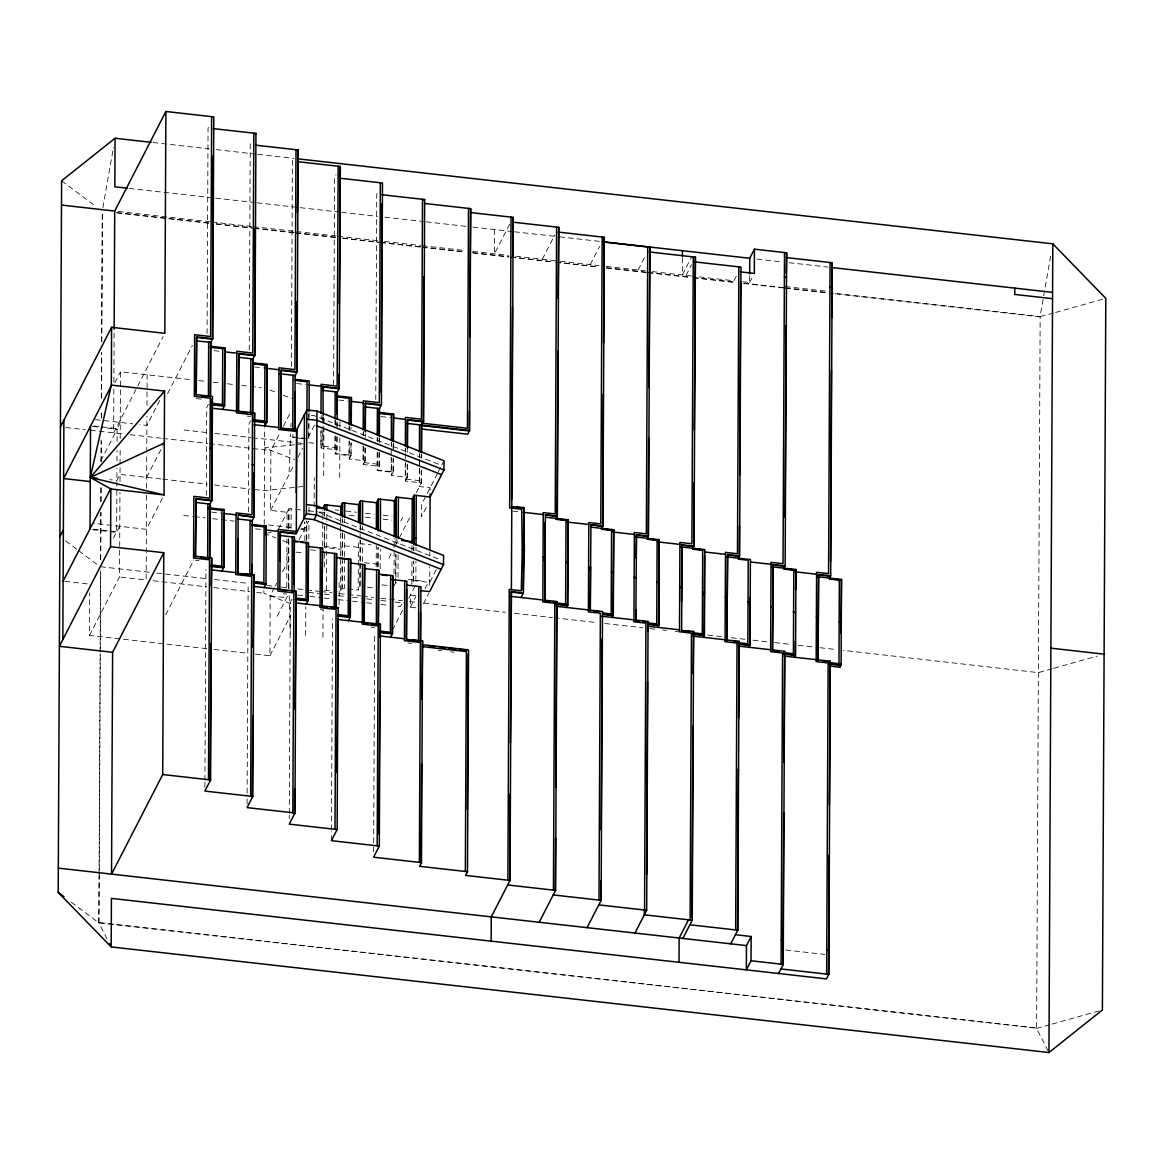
<?xml version="1.0" encoding="UTF-8"?>
<svg xmlns="http://www.w3.org/2000/svg" width="1164" height="1164" viewBox="0 0 1164 1164"><rect width="100%" height="100%" fill="white"/><g stroke="black" fill="none" stroke-linecap="round" stroke-linejoin="round"><path stroke-width="0.75" stroke-dasharray="5 3.75" d="M206.77 648.654L89.497 635.442L89.686 593M107.073 938.911L98.853 922.863L99.071 875.663M99.085 873.844L100.133 654.197M100.133 652.378L100.526 570.695M100.584 559.797L100.802 512.596M100.861 501.713L100.933 485.373M101.05 461.773L101.152 439.992M101.253 418.211L101.297 410.95M101.355 398.233L101.574 352.852M101.617 341.969L102.243 213.085M71.266 902.187L98.853 922.863L99.26 871.72M99.26 869.901L100.308 650.254M100.322 648.435L100.686 570.375M100.744 559.477L100.977 512.291M101.021 501.393L101.093 486.872M101.21 461.453L101.312 441.491M101.428 417.891L101.443 412.449M101.515 397.913L101.734 352.532M101.792 341.649L102.403 212.765M113.854 389.256L113.65 432.892L163.178 336.527M113.883 381.981L114.13 331.071M113.388 538.132L116.647 531.788L116.953 468.103M116.982 461.031L117.026 450.41M117.069 441.578L117.128 429.181L104.716 427.785M89.497 635.442L119.543 576.98L119.95 492.285M119.994 481.532L120.154 447.514M120.198 438.552L120.518 371.767L191.725 379.784M146.562 495.282L146.155 579.963L119.543 576.98M146.591 488.109L146.751 454.091M146.766 452.301L146.94 416.377M146.984 405.523L147.13 374.764M204.908 787.446L204.937 781.99M204.937 780.171L205.941 569.254M206.304 495.369L206.726 407.618L208.371 404.388M207.076 333.486L208.05 128.025L209.549 125.115M247.074 803.975L247.117 794.881M247.132 793.062L248.121 585.783M248.47 511.898L248.892 424.147L250.551 420.917M249.242 350.015L250.231 144.554L251.715 141.644M290.651 603.679L263.879 593.218L263.893 589.595M264.213 524.44L264.665 427.945M255.469 654.139L269.903 655.769L270.193 595.881L274.355 587.791M287.028 528.325L287.101 512.306L270.601 510.443L270.892 450.555L280.029 432.775M286.751 587.049L286.97 539.005M288.381 587.384L288.628 537.55M288.672 528.66L288.759 509.075M288.628 588.678L288.861 538.845M288.919 528.165L289.007 508.595L304.983 510.385M289.269 818.685L289.283 815.047M289.283 813.229L290.302 602.312L291.946 599.096M291.422 366.544L292.397 161.083L293.895 158.188M291.044 528.412L291.146 508.828M303.368 438.653L292.731 437.446L292.993 433.415M301.04 529.416L304.546 529.038L304.575 521.923M304.837 540.649L304.924 522.84M305.637 635.457L305.768 606.59M306.481 539.194L306.568 521.399M306.729 540.489L306.816 520.919M308.809 413.977L308.693 439.25L309.042 418.909M309.042 417.105L309.057 413.482M308.867 538.947L308.94 521.152M308.984 512.247L309.013 506.907M314.135 506.762L314.28 477.691M320.929 431.393L320.857 445.972L336.833 447.776M337.123 437.14L337.065 449.784L321.089 447.98L321.177 429.938M321.235 419.098L321.249 415.49M322.748 444.764L322.821 430.316M322.865 421.295L322.894 415.883M321.089 447.98L322.995 444.27L323.141 415.388M322.675 545.843L322.85 510.254M322.923 637.406L323.054 610.329M323.708 475.77L323.941 425.224M323.956 423.42L323.97 418.007M324.32 546.178L324.407 526.608M324.45 515.928L324.48 512.364M324.465 567.057L324.538 551.038M324.654 526.113L324.552 547.473L340.528 549.277L342.434 545.552L358.396 547.356L360.302 543.646L371.083 544.854M324.712 515.434L324.727 511.884M326.487 590.424L326.662 551.27M326.691 547.72L326.808 521.021M326.822 519.231L326.851 512.116M331.405 840.67L331.449 831.576M331.464 829.757L332.468 618.841M333.588 384.906L334.577 177.612L336.076 174.716M334.926 449.537L334.985 436.907M335.057 424.263L335.072 420.655M335.232 435.743L335.145 453.494L351.121 455.299L351.179 442.655M335.29 425.093L335.305 419.768M336.803 450.264L336.876 435.831M336.92 426.81L336.949 421.383M337.167 426.315L337.182 422.707M339.059 604.916L339.175 581.447M339.67 477.575L339.859 437.853M339.903 427.028L339.946 419.811M340.601 533.258L340.325 591.981L342.231 588.271L342.376 558.022M340.601 531.468L340.674 517.238M341.969 588.766L342.1 562.067M342.143 554.952L342.245 531.817M342.289 522.912L342.303 519.348M342.376 556.232L342.492 533.097M342.536 522.418L342.565 518.868M344.5 558.254L344.355 588.518L342.231 588.271M344.515 556.479L344.617 533.345M344.675 522.665L344.69 519.1M348.982 455.051L349.055 440.85M349.113 430.2L349.127 426.65M365.234 448.169L365.176 460.798L349.215 459.009L349.302 440.952M349.346 430.127L349.36 426.519M350.931 443.149L350.859 455.779L334.897 453.989L337.065 449.784M350.99 430.505L351.004 426.897M347.818 588.897L358.192 590.075L358.425 540.242M359.851 586.845L360.069 540.576M360.083 538.787L360.142 524.557M360.214 563.216L360.098 586.365L358.192 590.075M360.214 561.441L360.316 540.081M360.374 529.402L360.389 525.852M362.353 561.688L362.44 543.879M362.499 529.649L362.513 526.084M363.11 446.118L363.037 462.501L378.998 464.305M363.168 435.292L363.183 431.684M379.304 451.879L379.231 466.313L363.27 464.509L363.357 446.467M363.401 435.642L363.415 432.019M364.929 461.293L364.987 446.845M365.292 437.344L365.307 433.721M373.615 851.757L373.644 844.482M373.659 842.663L374.648 635.384M375.768 399.616L376.758 194.155L378.242 191.245M376.176 566.795L376.278 545.436M377.107 466.08L377.18 451.632M377.223 440.807L377.238 437.198M377.412 452.272L377.325 470.023L393.287 471.827L393.345 459.183M377.456 441.636L377.471 438.086M377.805 567.13L377.907 547.56M378.067 566.65L378.154 547.065M378.984 466.808L379.057 452.359M379.1 441.534L379.115 437.926M379.348 442.844L379.377 437.431M380.177 568.658L380.279 549.088M391.162 471.58L391.308 441.796M407.415 464.698L407.356 477.342L391.38 475.538L391.468 457.481M391.526 446.656L391.541 443.048M393.112 457.874L393.039 472.308L377.078 470.518L379.231 466.313M393.156 448.853L393.185 443.426M393.403 448.358L393.432 442.946M393.999 573.779L394.174 538.19M395.6 583.019L395.731 554.544M395.876 577.184L395.993 554.049M396.036 543.37L396.051 539.82L398.19 540.052L398.161 543.617M398.001 577.431L398.117 554.297M405.334 453.625L405.218 479.03L421.179 480.834M405.348 451.821L405.363 448.213M421.47 470.212L421.412 482.842L405.436 481.052L405.523 462.996M405.581 452.17L405.596 448.562M407.094 477.822L407.167 463.388M407.225 452.549L407.24 448.94M415.708 607.797L410.383 607.201L410.441 595.066L419.316 596.055M411.823 584.328L411.94 559.404M411.983 550.514L412.027 541.609M413.467 581.098L413.569 561.528M413.613 550.848L413.642 547.284M413.22 581.593L413.817 561.033M413.875 550.354L413.889 546.789M415.854 580.851L415.941 561.281M415.999 550.601L416.014 547.036M419.273 482.609L419.418 453.727M419.622 459.489L419.506 486.552L430.142 487.76L430.127 492.372M419.637 457.67L419.651 454.062M421.15 483.336L421.223 470.692M421.281 458.063L421.295 454.455M421.528 457.568L421.543 453.96M429.676 585.477L429.763 566.839M429.822 555.985L429.836 552.362M494.555 229.555L494.438 253.825L510.836 221.917M682.395 257.637L682.308 274.966L691.678 256.749M742.661 281.761L749.631 282.546L749.674 275.621M1048.124 1050.903L1036.6 1028.438L1040.165 316.521L830.572 292.921M289.108 471.871L290.593 434.114M290.884 426.926L291.029 423.332M102.869 207.701L113.49 147.159M1050.626 256.298L1040.005 316.841L830.412 293.241M114.843 382.84L120.518 371.767M120.285 422.43L117.142 428.556L101.166 426.752M100.832 460.915L117.128 429.181M159.73 400.445L146.897 425.427L139.796 424.627M167.616 393.607L192.366 345.446M119.79 526.317L116.647 532.428L91.811 529.635M146.649 477.371L163.498 444.575M162.451 498.076L146.388 529.3L93.178 523.32M165.739 614.621L193.791 560.029M283.347 426.315L290.825 411.765M270.601 510.443L293.866 465.178M297.926 457.292L302.611 448.169M308.14 437.402L314.527 424.976M278.356 529.314L289.007 508.595M286.897 555.024L288.803 551.299M275.184 586.176L276.843 582.946M282.663 571.626L289.312 558.691M299.075 539.674L308.533 521.268M349.215 459.009L351.121 455.299M277.148 616.294L288.352 594.513M363.27 464.509L365.176 460.798M269.903 655.769L290.68 615.349M391.38 475.538L393.287 471.827M405.436 481.052L407.356 477.342M400.78 521.166L402.686 517.456M416.363 492.648L421.412 482.842M542.337 259.208L554.733 235.084M388.907 558.109L391.962 552.158M395.193 545.872L398.481 539.47M399.31 537.87L410.004 517.049M437.533 473.384L421.528 504.521L421.47 516.656L427.741 504.463M438.348 471.798L440.807 466.997M444.022 460.755L441.636 465.411L314.571 415.752L307.834 414.995M393.941 586.234L395.847 582.524L397.986 582.771M392.341 630.277L403.035 609.47M408.797 598.267L415.257 585.696M410.383 607.201L415.868 596.535M590.235 264.606L599.606 246.375M425.006 588.635L429.705 579.497M436.253 569.633L429.691 582.407L413.729 580.618M423.376 603.825L428.861 593.16M638.134 270.004L645.947 254.814M686.033 275.388L691.503 264.752M736.274 276.232L733.931 280.786L693.133 276.188M749.631 282.546L753.544 274.951M1040.165 316.521L1053.857 312.956M98.853 922.863L1036.775 1028.118L99.013 922.543M1055.588 312.461L1105.8 298.362M1052.154 668.747L1038.303 672.647L843.333 650.356M1053.886 668.267L1097.172 656.118M1036.6 1028.438L1050.452 1024.553M1052.183 1024.058L1098.932 1010.934M303.193 443.804L264.577 447.907L294.681 459.678M302.989 486.508L264.373 490.626L251.89 489.215M267.676 532.966L271.183 532.588M152.993 142.532L209.011 148.832M216.242 149.647L255.993 154.128M257.797 154.332L293.939 158.391M129.219 188.423L213.798 197.938M215.602 198.142L255.192 202.594M256.997 202.798L298.391 207.468M300.196 207.672L339.786 212.124M341.576 212.328L377.572 216.373M384.775 217.188L424.365 221.64M426.169 221.844L465.76 226.311M472.962 227.111L512.626 231.578M514.43 231.782L557.774 236.67M559.593 236.874L599.329 241.341M756.906 259.092L781.946 261.9M789.046 262.7L828.07 267.094M118.306 211.47L210.087 221.8M211.892 222.004L251.482 226.471M253.286 226.674L294.667 231.33M296.471 231.534L336.061 235.986M337.866 236.19L377.456 240.642M384.658 241.457L420.655 245.517M422.445 245.72L465.644 250.58M472.846 251.395L508.624 255.411M515.725 256.211L558.298 261.012M560.073 261.216L599.111 265.61M606.197 266.396L645.205 270.79M652.277 271.59L691.358 275.984M785.38 286.577L827.953 291.364M116.866 212.576L209.011 222.95M216.242 223.764L252.384 227.824M254.189 228.028L293.939 232.509M295.743 232.713L335.494 237.18M342.725 237.994L378.853 242.068M380.672 242.272L420.422 246.753M422.226 246.957L465.585 251.831M472.817 252.646L508.959 256.72M510.763 256.924L554.122 261.798M555.926 262.002L599.3 266.891M606.517 267.705L646.267 272.172M648.086 272.376L691.445 277.265M693.249 277.469L736.623 282.343M743.84 283.158L783.59 287.639M785.394 287.843L828.768 292.717M116.706 212.896L208.851 223.27M216.082 224.085L252.21 228.144M254.028 228.348L293.779 232.829M295.583 233.033L335.334 237.5M342.565 238.314L378.693 242.388M380.497 242.592L420.248 247.059M422.066 247.263L465.425 252.152M472.657 252.966L508.784 257.04M510.603 257.244L553.962 262.118M555.766 262.322L599.125 267.211M606.357 268.026L646.107 272.492M647.912 272.696L691.285 277.585M693.089 277.789L736.448 282.663M743.68 283.478L783.43 287.959M785.234 288.163L828.608 293.037M214.089 350.655L221.189 351.441M254.494 366.98L263.355 367.984M296.66 383.509L305.535 384.513M198.869 380.584L205.999 381.399M213.128 382.199L220.272 383M227.402 383.8L234.531 384.615M241.675 385.415L248.805 386.215M250.595 386.419L261.289 387.627M338.84 400.038L347.716 401.042M381.021 416.581L391.657 417.774M196.294 398.583L201.488 399.165M247.117 416.086L250.58 416.479M292.979 436.966L306.816 438.522M308.766 442.669L317.408 443.644M320.871 444.037L322.995 444.27M95.448 419.637L132.696 423.827M184.087 429.996L207.527 432.644M214.743 433.459L250.827 437.519M252.632 437.722L303.149 443.411M94.08 425.951L99.391 426.548M92.291 426.388L102.941 427.595M65.751 427.508L85.263 429.705M90.472 430.243L122.948 433.896M130.164 434.71L160.836 438.173M162.64 438.377L207.745 443.455M209.549 443.659L251.046 448.329M252.85 448.533L270.892 450.555M512.873 511.112L519.711 511.884M160.908 478.971L120.038 474.374L116.895 480.485L109.794 479.684M162.698 479.175L207.294 484.195M214.423 484.995L250.1 489.011M335.276 509.876L338.811 510.269M345.912 511.069L356.562 512.262M365.423 513.266L374.299 514.27M383.174 515.259L392.035 516.263M308.518 510.792L317.394 511.782M319.169 511.985L328.044 512.989M349.331 515.376L356.431 516.176M365.292 517.18L374.168 518.184M383.029 519.173L391.904 520.177M211.542 512.087L220.418 513.091M183.665 515.434L192.686 516.452M194.49 516.656L205.315 517.864M212.532 518.678L219.749 519.493M221.553 519.697L234.182 521.123M268.462 524.979L293.721 527.816M300.938 528.631L304.546 529.038M255.498 528.82L260.809 529.416M323.927 546.367L336.352 547.764M310.541 549.83L319.183 550.805M93.586 529.198L116.647 531.788M296.122 552.129L304.779 553.104M364.332 562.692L378.533 564.293M408.288 579.425L420.699 580.821M195.523 560.219L198.986 560.612M381.836 584.881L388.747 585.652M367.417 587.18L374.342 587.966M324.349 590.192L331.667 591.006M100.715 566.737L149.501 572.237M156.718 573.052L207.308 578.741M214.54 579.556L248.878 583.426M266.934 585.463L274.166 586.278M281.397 587.092L288.628 587.893M297.664 588.911L304.881 589.726M306.685 589.93L319.343 591.356M321.148 591.559L331.987 592.782M339.219 593.596L346.45 594.411M348.254 594.615L360.898 596.041M362.702 596.244L373.542 597.467M380.774 598.281L388.005 599.082M389.809 599.285L402.453 600.711M409.684 601.526L416.916 602.341M424.132 603.156L505.452 612.308M514.473 613.326L552.42 617.604M554.224 617.808L597.598 622.682M604.829 623.497L642.761 627.774M649.992 628.589L655.419 629.2M662.636 630.015L666.259 630.422M675.295 631.441L678.903 631.834M707.814 635.093L722.262 636.723M731.298 637.741L745.76 639.371M752.992 640.185L767.44 641.815M774.671 642.615L790.923 644.449M798.155 645.263L812.618 646.893M819.834 647.708L836.101 649.541M308.606 592.345L318.98 593.509M324.218 594.106L331.318 594.906M338.404 595.706L345.504 596.506M352.605 597.292L365.016 598.703M366.791 598.893L373.891 599.693M380.992 600.493L388.078 601.293M395.178 602.094L402.278 602.894L400.372 606.604L395.047 606.008M297.649 595.037L304.575 595.822M309.886 596.419L322.312 597.816M324.087 598.02L331.173 598.82M338.273 599.62L350.699 601.017M352.474 601.206L364.885 602.603M366.66 602.807L373.76 603.607M380.846 604.407L387.947 605.207M283.332 593.669L286.795 594.062M153.284 580.778L206.799 586.802M213.929 587.602L249.605 591.618M256.749 592.418L263.879 593.218M270.193 595.881L286.693 597.729M320.318 609.616L323.781 610.009M64.893 581.345L87.955 583.95M371.141 627.134L374.604 627.512M408.127 643.081L411.59 643.459M438.246 650.4L441.796 650.792M450.657 651.796L454.207 652.189M213.972 649.468L248.252 653.324M785.758 950.028L824.796 954.422M269.873 389.984L276.566 392.603M283.259 395.207L291.626 398.481M319.14 512.364L441.185 560.059M264.17 533.345L275.883 537.913M282.576 540.533L289.254 543.152M61.605 180.798L96.437 206.916M65.708 540.954L77.319 549.655M78.774 550.747L97.645 564.889M288.614 575.758L288.992 588.446M289.196 595.692L290.331 633.74"/><path stroke-width="1.5" d="M213.143 155.961L212.474 339.204L196.498 337.4L196.221 395.163L196.76 336.905L212.721 338.709L213.783 116.88L165.885 111.482L114.712 211.062L114.145 329.252M255.105 228.741L254.64 355.733L238.678 353.929L238.402 411.692L238.926 353.449L254.901 355.238L255.949 133.409L213.332 128.622M297.082 301.505L296.82 372.262L280.844 370.472L280.582 428.221L287.668 429.021M297.402 212.605L298.13 149.952L255.513 145.151M339.044 374.284L338.986 388.791L323.025 387.001L323.01 390.609M339.306 303.528L340.31 166.481L297.678 161.68M381.21 392.632L381.908 203.947M423.871 276.712L423.347 421.863L407.371 420.058L407.24 447.136M469.398 411.008L469.325 430.971L421.426 425.573L421.31 452.651M469.674 336.629L470.649 208.647L424.511 203.453M297.548 158.799L1052.809 243.829L1105.8 298.362L1102.395 1009.959L1048.953 1052.518L111.191 946.929L58.2 892.395L61.605 180.798L115.047 138.254L151.189 142.328M62.841 639.545L63.889 420.146M90.035 528.791L90.53 426.199M110.551 546.731L163.775 552.711L112.602 652.291L59.379 646.296L110.551 546.731L110.827 488.327L63.118 581.156M165.885 111.482L164.822 333.311L111.599 327.317L111.322 385.721L63.613 478.549L90.225 481.547M112.602 652.291L111.54 874.12L162.713 774.54L163.775 552.711M115.047 138.254L114.829 186.793L127.414 188.219M164.051 494.947L164.546 391.075L111.322 385.08L90.283 477.487L110.827 488.967L164.051 494.947L90.283 477.487L164.546 391.075M195.988 498.556L195.45 556.799L195.988 498.556L211.95 500.345L212.445 396.473L196.483 394.669M207.658 557.978L207.905 503.823M208.429 396.342L208.676 342.187L210.815 342.42L210.553 396.575M208.487 779.691L209.535 559.811L193.573 558.007L193.864 496.373L209.826 498.163L210.306 398.175L194.344 396.371L194.635 334.723L210.597 336.527L211.659 116.633M209.535 558.705L209.782 504.55L211.95 500.345M210.306 397.07L210.568 342.914L212.721 338.709M209.782 558.211L210.044 504.056L195.799 502.455M210.117 780.913L210.917 643.547M211.266 585.71L211.673 558.109L195.712 556.305M212.183 398.757L211.703 500.84L195.727 499.036M237.791 539.034L237.631 573.328L253.839 574.638L252.792 796.467L204.893 791.084L210.611 779.938L211.673 558.109M223.823 515.477L223.575 567.828L211.15 566.432M210.684 346.334L224.87 347.934L224.346 406.192L211.921 404.781M221.917 571.044L223.823 567.334L224.099 509.57L208.138 507.78M222.688 409.408L224.594 405.698L224.87 347.934M237.878 572.848L238.154 515.085L254.116 516.874L254.625 413.002L238.649 411.212M249.823 574.507L250.085 520.352M250.595 412.871L250.857 358.716M250.653 796.234L251.715 576.34L235.739 574.55L236.03 512.902L252.006 514.692L252.486 414.704L236.51 412.914L236.816 351.266L252.777 353.056L253.825 133.176M251.7 575.234L251.759 564.409M252.472 413.598L252.733 359.443L254.901 355.238M251.962 574.74L252.21 520.599L237.98 518.984M252.733 413.104L252.981 358.949L238.751 357.348M252.282 797.456L252.763 716.107M253.17 647.431L253.839 574.638M254.087 472.599L253.868 517.369L238.154 515.085M254.334 420.655L254.625 413.002M264.883 422.328L264.854 425.937L266.774 422.226L267.051 364.463L252.85 362.862M265.974 535.615L266.265 526.099L252.079 524.513M267.051 364.463L266.512 422.721L254.101 421.324M264.083 587.573L266.003 583.862L266.265 526.099M279.942 560.99L280.335 531.613L296.296 533.418L296.791 429.531L280.582 428.221M279.797 589.872L280.335 531.613M280.83 427.741L281.106 369.977L297.067 371.767L298.13 149.952M292.004 591.036L292.266 536.88M292.775 429.4L293.037 375.244M292.833 812.763L293.881 592.883L277.92 591.079L278.211 529.431L296.311 531.468M293.91 584.546L294.39 537.128L280.146 535.527M294.652 430.127L294.827 392.224M296.005 149.705L294.943 369.599L278.982 367.795L278.691 429.443L296.776 431.48M294.128 591.283L294.39 537.128M294.899 429.632L295.161 375.492L279.2 373.688M294.463 813.985L294.608 788.683M295.074 709.152L296.02 591.181L280.058 589.377M296.238 492.707L296.544 430.025L306.845 409.961L316.957 411.096L444.022 460.755L443.979 469.98L430.098 496.984L414.137 495.18L412.231 498.89L412.027 541.609L401.638 540.445M295.612 602.908L338.2 607.71L337.138 829.539L289.239 824.141L294.958 812.996L296.02 591.181M304.459 414.617L303.964 518.489L314.076 519.624L441.127 569.283M280.073 532.108L296.049 533.898L306.35 513.833L306.845 409.961M306.321 542.395L306.045 599.184L295.671 598.02M306.947 410.121L307.092 381.734L294.972 380.366M306.263 604.116L308.169 600.391L308.445 542.642L294.216 541.027M309.071 411.678L309.217 380.992L295.03 379.406M316.957 411.096L316.463 514.983L314.076 519.624M320.376 547.909L320.085 607.608L336.061 609.412L334.999 829.292M321.017 413.351L321.162 384.324L337.123 386.128L338.171 166.234M327.302 606.997L321.977 606.4L322.501 548.142L308.271 546.542M322.501 548.142L321.977 606.4M323.141 415.388L323.025 387.001M324.494 508.814L324.509 505.249M324.741 510.094L324.756 504.754L340.732 506.558L342.638 502.848L358.599 504.638L360.505 500.927L376.481 502.732L378.387 499.007L394.349 500.811L396.255 497.101L412.231 498.89M326.866 510.341L326.895 505.001M334.17 607.564L334.432 553.424M335.072 418.851L335.203 391.773M336.047 608.292L336.556 553.657L322.326 552.056M336.978 414.166L337.08 392.515L339.248 388.31L340.31 166.481M336.309 607.812L336.556 553.657M337.211 419.098L337.342 392.021L323.097 390.42M336.978 772.678L337.88 619.044M340.688 515.463L340.732 506.558M342.318 515.798L342.376 503.328M342.565 517.078L342.638 502.848M344.69 517.325L344.762 503.081M348.487 558.924L348.225 615.727L337.836 614.548M349.127 424.875L349.258 398.263L337.153 396.895M351.019 425.093L351.397 397.535L337.196 395.935M348.443 620.645L350.349 616.935L350.626 559.171L336.381 557.571M351.266 424.613L351.397 397.535M358.512 522.432L358.599 504.638M360.156 522.782L360.258 501.422M360.404 524.062L360.505 500.927M362.528 524.309L362.644 501.175M362.557 564.438L362.266 624.137L378.227 625.941L377.18 845.821M363.197 429.88L363.328 400.853L379.304 402.657L380.352 182.777M367.693 623.337L364.157 622.929L364.681 564.686L350.437 563.07M365.074 430.607L365.452 403.035L381.414 404.839L382.476 183.01L339.859 178.208M364.157 622.929L364.681 564.686M365.307 431.917L365.452 403.035M376.35 529.416L376.481 502.732M376.35 624.108L376.612 569.953M377.252 435.394L377.383 408.317M377.994 529.766L378.125 499.502M378.227 531.046L378.387 499.007M378.227 624.835L378.737 570.185L364.507 568.585M379.129 436.122L379.26 409.044L381.414 404.839M378.475 624.341L378.737 570.185M379.377 435.627L379.508 408.549L365.278 406.949M380.366 531.293L380.512 499.254M378.882 834.399L379.726 691.605M380.046 637.377L380.366 624.239L364.405 622.434M406.571 588.926L406.323 639.458L422.547 640.767L421.484 862.597L373.586 857.213L379.304 846.068L380.366 624.239M390.668 575.467L390.391 632.256L380.017 631.077M391.308 440.007L391.439 414.791L379.333 413.424M393.185 441.622L393.563 414.064L379.377 412.463M390.609 637.174L392.515 633.463L392.792 575.7L378.562 574.099M393.432 441.141L393.563 414.064M394.174 536.4L394.349 500.811M395.818 536.75L396.007 497.581M396.066 538.03L396.255 497.101M398.19 538.277L398.394 497.334M404.723 580.967L404.432 640.68L420.408 642.47L419.36 862.364M405.363 446.409L405.509 417.396L421.47 419.186L422.517 199.306M406.571 638.978L406.847 581.214L390.886 579.41M407.487 448.46L407.618 419.578L423.594 421.368L424.656 199.539L382.039 194.737M413.657 543.719L413.875 495.675M413.889 545.014L414.137 495.18M416.028 545.261L416.261 495.428M418.531 640.637L418.778 586.481M419.418 451.923L419.549 424.845M420.408 641.364L420.539 612.482M420.655 640.869L420.917 586.714L406.673 585.114M421.557 452.156L421.688 425.078M420.975 863.572L421.572 764.166M421.95 699.098L422.547 640.767M429.851 550.543L430.113 493.9M420.771 590.628L429.647 591.632L443.528 564.627L443.571 555.417L316.506 505.758L306.394 504.623M465.353 871.472L466.4 651.578L422.387 646.617M468.51 208.414L467.462 428.294L421.688 423.143M467.346 809.416L468.263 653.979M511.549 506.66L523.771 507.519L524.367 550.325L523.364 592.956L511.389 591.603L510.007 880.421L465.571 875.415L467.477 871.705L468.539 649.876L422.416 644.681M421.543 428.992L467.681 434.187L469.587 430.476L470.649 208.647M491.15 941.152L491.266 916.883L510.007 880.421M507.882 880.188L509.265 589.421L521.283 590.774L522.243 550.092L521.661 509.235L509.657 507.882L511.04 217.13M509.759 880.915L510.167 793.717M510.414 742.865L511.389 591.603M511.578 499.4L512.495 306.86M512.742 255.993L513.178 217.362L470.503 212.561M511.389 589.668L511.782 508.115M511.796 506.18L513.178 217.362M549.845 601.279L544.723 600.697L545.087 522.389M544.723 600.697L545.378 514.779L557.352 516.132L558.735 227.315L512.596 222.12M553.438 890.125L554.806 603.258L542.831 601.904L543.253 512.596L555.228 513.95L556.596 227.067M556.174 518.402L556.174 519.377L566.024 520.483L565.617 603.971L555.781 602.865M555.315 890.867L555.563 838.182M555.81 787.33L556.698 602.05L553.264 601.657M557.891 351.324L557.105 516.612L545.378 514.779M558.138 298.639L558.735 227.315M539.165 922.266L555.563 890.373L556.945 601.555L544.97 600.217M566.592 603.898L566.577 607.462L567.741 605.178L568.148 519.755L545.916 517.253M590.483 567.93L590.279 610.649L590.934 524.731L602.908 526.07L604.291 237.267L558.153 232.073M598.994 900.078L600.362 613.21L588.387 611.857L588.809 522.549L600.784 523.902L602.166 237.02M601.744 528.354L601.73 529.329L611.58 530.435L611.173 613.923L602.981 613.006M600.871 900.805L600.959 880.828M601.206 829.976L602.123 639.24M603.287 393.97L602.661 526.564L590.934 524.731M603.534 343.104L604.291 237.267M587.063 927.664L601.119 900.325L602.501 611.507L590.526 610.154M591.472 527.205L613.719 529.707L613.05 615.625L602.792 614.461M612.133 617.415L613.297 615.13L613.719 529.707M639.254 620.979L635.835 620.601L635.879 609.921M636.126 558.298L636.49 534.683L648.464 536.022L649.847 247.219L603.709 242.025M635.835 620.601L636.49 534.683M644.347 911.194L644.332 914.831L692.231 920.215L693.613 631.412L681.391 630.553M644.55 910.03L645.918 623.162L633.943 621.809L634.365 532.501L646.34 533.84L647.722 246.972M647.3 538.306L647.286 539.281L657.136 540.387L656.743 623.875L648.537 622.944M646.602 874.426L647.519 681.886M647.766 631.034L648.057 621.46L636.082 620.106M648.683 438.435L648.217 536.517L636.242 535.164M648.93 387.568L649.847 247.219M634.962 933.048L646.675 910.277L648.057 621.46M659.013 540.14L658.606 625.577L648.348 624.413M657.689 627.367L658.868 625.083L659.275 539.659L635.326 536.953M679.019 962.293L679.136 938.024L688.506 919.807M682.395 255.905L682.424 250.697M681.522 602.064L681.798 545.116L694.02 545.974L695.403 257.157L649.265 251.962M681.638 630.059L682.046 544.621M690.107 919.982L691.474 633.114L679.5 631.761L679.922 542.453L691.896 543.792L693.278 256.924M692.856 548.259L692.842 549.219L702.692 550.339L702.299 633.827L692.449 632.721M691.998 917.072L692.915 726.351M693.162 673.68L693.613 631.412M694.079 482.885L693.773 546.469L681.798 545.116M694.326 430.214L695.403 257.157M704.555 555.432L704.162 635.529L693.904 634.365M703.245 637.319L704.424 635.035L704.831 549.597L680.882 546.905M727.602 554.573L726.947 640.491L727.602 554.573L739.577 555.926L740.959 267.109L694.821 261.915M735.663 929.934L737.03 643.052L725.056 641.713L725.492 552.391L737.467 553.744L738.834 266.876M738.413 558.211L738.398 559.171L748.248 560.277L747.855 643.779L738.005 642.659M737.539 930.662L738.311 768.997M738.558 718.13L739.169 641.349L727.194 640.011M739.475 525.531L739.329 556.421L727.355 555.068M739.722 474.679L740.639 282.139M730.759 943.844L737.787 930.167L739.169 641.349M751.144 936.496L746.473 945.605L746.357 969.874L751.027 960.766L751.144 936.496L735.444 934.721M749.674 273.889L749.747 258.277L754.432 249.169L786.631 252.792L785.133 565.879L783.721 568.643M749.951 597.423L749.718 645.467L737.743 644.129M748.801 647.257L749.98 644.987L750.387 559.549L726.438 556.858M754.432 249.169L754.316 273.438L740.362 271.867M773.158 564.525L772.503 650.443L773.158 564.525L785.133 565.879M781.102 964.156L782.586 653.004L770.612 651.665L771.048 562.343L783.023 563.696L784.507 252.559M783.969 568.148L783.969 569.123L793.804 570.229L793.411 653.717L783.561 652.611M782.979 964.883L783.707 812.865M783.954 762.187L784.725 651.302L772.751 649.963M785.118 517.5L786.035 325.673M786.282 273.191L786.631 252.792M778.556 973.497L783.226 964.389L784.725 651.302M795.347 641.189L795.274 655.419L783.299 654.081M795.594 589.566L795.943 569.502L771.994 566.81M794.357 657.209L795.536 654.939L795.943 569.502M830.441 576.311L818.467 574.972L818.059 660.395L818.714 574.478L830.689 575.831L832.187 262.744L786.049 257.55M826.658 974.093L828.142 662.956L816.168 661.603L816.604 572.295L828.579 573.648L830.063 262.497M829.525 578.101L829.525 579.075L839.36 580.181L838.968 663.669L829.117 662.563M828.535 974.835L829.103 855.38M829.35 804.717L830.281 661.254L818.307 659.901M830.514 561.834L831.431 370.007M831.678 317.525L832.187 262.744M109.547 943.728L111.191 946.929L111.424 898.39L826.455 978.895L828.797 974.341L830.281 661.254M829.656 666.012L839.913 667.161L839.942 663.524M840.845 664.397L840.845 665.372L828.87 664.018M840.99 633.551L841.499 579.454L817.55 576.762L818.714 574.478M839.913 667.161L841.092 664.877L841.499 579.454M1014.79 288.119L1014.761 294.434L1052.547 298.682M1048.953 1052.518L1052.809 243.829M523.203 589.886L523.771 507.519M60.426 426.897L111.599 327.317M255.454 134.398L255.949 133.409M59.902 536.604L63.365 529.853M211.95 448.897L210.073 448.169M224.099 509.57L220.302 509.657M294.914 375.972L297.067 371.767M254.116 465.425L252.239 464.698M251.962 521.079L254.116 516.874M424.147 200.514L424.656 199.539M324.756 504.754L322.85 508.479L317.656 507.882M308.445 542.642L307.922 600.886L295.496 599.489M350.626 559.171L350.088 617.415L337.676 616.018M421.426 425.573L423.594 421.368M338.2 607.71L330.852 607.404M252.792 796.467L247.059 807.612L294.958 812.996M392.792 575.7L392.268 633.958L379.842 632.547M412.027 541.609L413.933 537.899L416.057 538.132M337.138 829.539L331.405 840.67L379.304 846.068M524.12 550.819L522.243 550.092M555.926 518.897L557.352 516.132M521.021 597.51L523.364 592.956M543.995 559.768L545.174 557.498L543.05 557.25M568.148 519.755L567.494 605.673L555.519 604.32M567.697 562.954L565.82 562.227M421.484 862.597L419.578 866.307L467.477 871.705M556.945 601.555L555.766 603.84L567.741 605.178M601.482 528.849L602.908 526.07M589.551 569.72L590.73 567.45L588.606 567.203M613.253 572.906L611.376 572.179M648.464 536.022L647.038 538.801L653.892 539.558M636.039 577.882L634.162 577.155M659.275 539.659L658.097 541.929L679.922 544.388M658.809 582.858L656.933 582.131M692.595 548.739L694.02 545.974M681.595 587.835L679.718 587.107M703.449 594.6L704.627 592.316L702.489 592.083M739.577 555.926L738.151 558.691L743.287 559.273M727.151 597.787L725.274 597.059M749.005 604.553L750.183 602.268L748.045 602.035M772.707 607.739L770.83 606.997M795.492 612.701L793.179 611.929M830.689 575.831L829.277 578.595L833.948 579.119M818.263 617.677L816.386 616.949M841.048 622.653L839.171 621.925M682.861 938.446L692.231 920.215M164.299 443.018L90.283 477.487L97.369 478.288M602.937 241.748L749.747 258.277M831.649 267.502L1052.576 292.382M784.391 276.828L786.515 277.061M829.947 286.766L832.071 287.013M61.488 205.068L114.712 211.062M196.571 340.819L210.815 342.42M210.422 346.828L215.747 347.425M221.073 348.021L224.623 348.429M210.626 347.308L222.731 348.662L222.47 404.49L212.095 403.311M224.696 351.848L236.801 353.201M252.603 363.357L256.153 363.75M259.703 364.157L266.789 364.958M252.806 363.837L264.912 365.19L264.65 421.019L254.261 419.855M265.13 368.173L278.967 369.73M300.094 380.483L307.194 381.283M309.042 384.906L339.248 388.31M340.499 396.822L345.824 397.419M351.208 401.435L363.328 402.802M365.205 403.53L381.166 405.334M380.904 413.147L386.215 413.758M389.765 414.151L393.316 414.544M201.547 395.76L206.872 396.357M393.388 417.963L405.494 419.331M407.444 423.478L469.587 430.476M210.408 404.097L224.594 405.698M212.037 408.215L236.525 410.965M306.801 419.186L316.914 420.32L443.979 469.98M240.177 411.896L247.277 412.696M250.813 413.089L254.363 413.496M254.349 420.83L266.774 422.226M254.218 424.744L278.691 427.494M291.218 429.429L296.544 430.025M516.671 507.242L523.524 508.013M523.131 512.276L543.253 514.546M557.643 519.086L562.765 519.668M566.984 522.025L588.809 524.484M606.619 529.416L613.457 530.187M612.54 531.977L634.365 534.436M697.731 549.321L702.867 549.903M705.34 552.071L725.478 554.34M750.896 562.023L771.034 564.293M772.911 565.02L784.885 566.359M306.35 513.833L316.463 514.983L443.528 564.627M787.14 569.036L793.979 569.793M794.765 571.786L816.59 574.245M209.651 508.464L216.751 509.265M208.123 508.741L221.96 510.298L221.698 566.126L211.324 564.962M837.062 579.468L841.252 579.948M223.925 513.484L236.03 514.837M251.831 524.993L257.157 525.59M260.692 525.997L266.018 526.594M252.035 525.473L264.141 526.841L263.879 582.655L253.49 581.491M266.09 530.013L278.196 531.381M293.997 541.522L297.548 541.929M301.098 542.322L306.423 542.919M339.728 558.458L346.828 559.258M1050.874 648.173L1104.098 654.168M381.894 574.987L387.219 575.583M511.142 592.098L523.116 593.436M200.775 557.396L207.876 558.196M510.749 596.361L542.846 599.969M211.397 565.937L223.823 567.334M556.305 606.313L588.402 609.921M593.698 611.027L598.834 611.609M211.266 569.851L235.754 572.601M603.039 613.981L613.297 615.13M241.181 573.736L253.592 575.132M601.875 616.251L633.958 619.874M642.673 621.372L647.81 621.94M648.595 623.933L658.868 625.083M647.431 626.203L679.514 629.826M683.093 630.743L689.946 631.514M253.577 582.466L266.003 583.862M253.33 582.96L265.741 584.357M692.449 633.682L704.424 635.035M253.446 586.38L277.92 589.144M692.987 636.155L725.07 639.764M281.572 590.061L286.897 590.672M292.222 591.268L295.772 591.661M733.786 641.262L738.922 641.844M738.005 643.634L749.98 644.987M738.543 646.107L770.626 649.716M774.22 650.647L779.342 651.214M783.561 653.586L795.536 654.939M295.758 598.994L308.169 600.391M784.1 656.059L816.182 659.668M823.195 660.977L830.034 661.749M829.117 663.538L841.092 664.877M337.924 615.538L350.349 616.935M337.793 619.452L362.28 622.202M371.243 623.729L378.344 624.53M380.104 632.067L392.515 633.463M379.973 635.981L404.446 638.73M411.649 640.054L418.749 640.855M429.254 645.976L434.579 646.573M439.905 647.169L445.215 647.766M448.766 648.173L455.866 648.974M459.416 649.367L466.502 650.167M162.713 774.54L210.611 779.938M507.664 884.975L555.563 890.373M553.22 894.927L601.119 900.325M598.776 904.879L646.675 910.277M689.888 924.783L737.787 930.167M781.219 939.886L783.343 940.119M826.775 949.824L828.899 950.071M58.316 868.126L746.473 945.605M751.027 960.766L783.226 964.389M780.884 968.943L828.797 974.341M316.201 425.631L441.593 474.636M58.2 892.395L64.005 896.746"/></g></svg>
